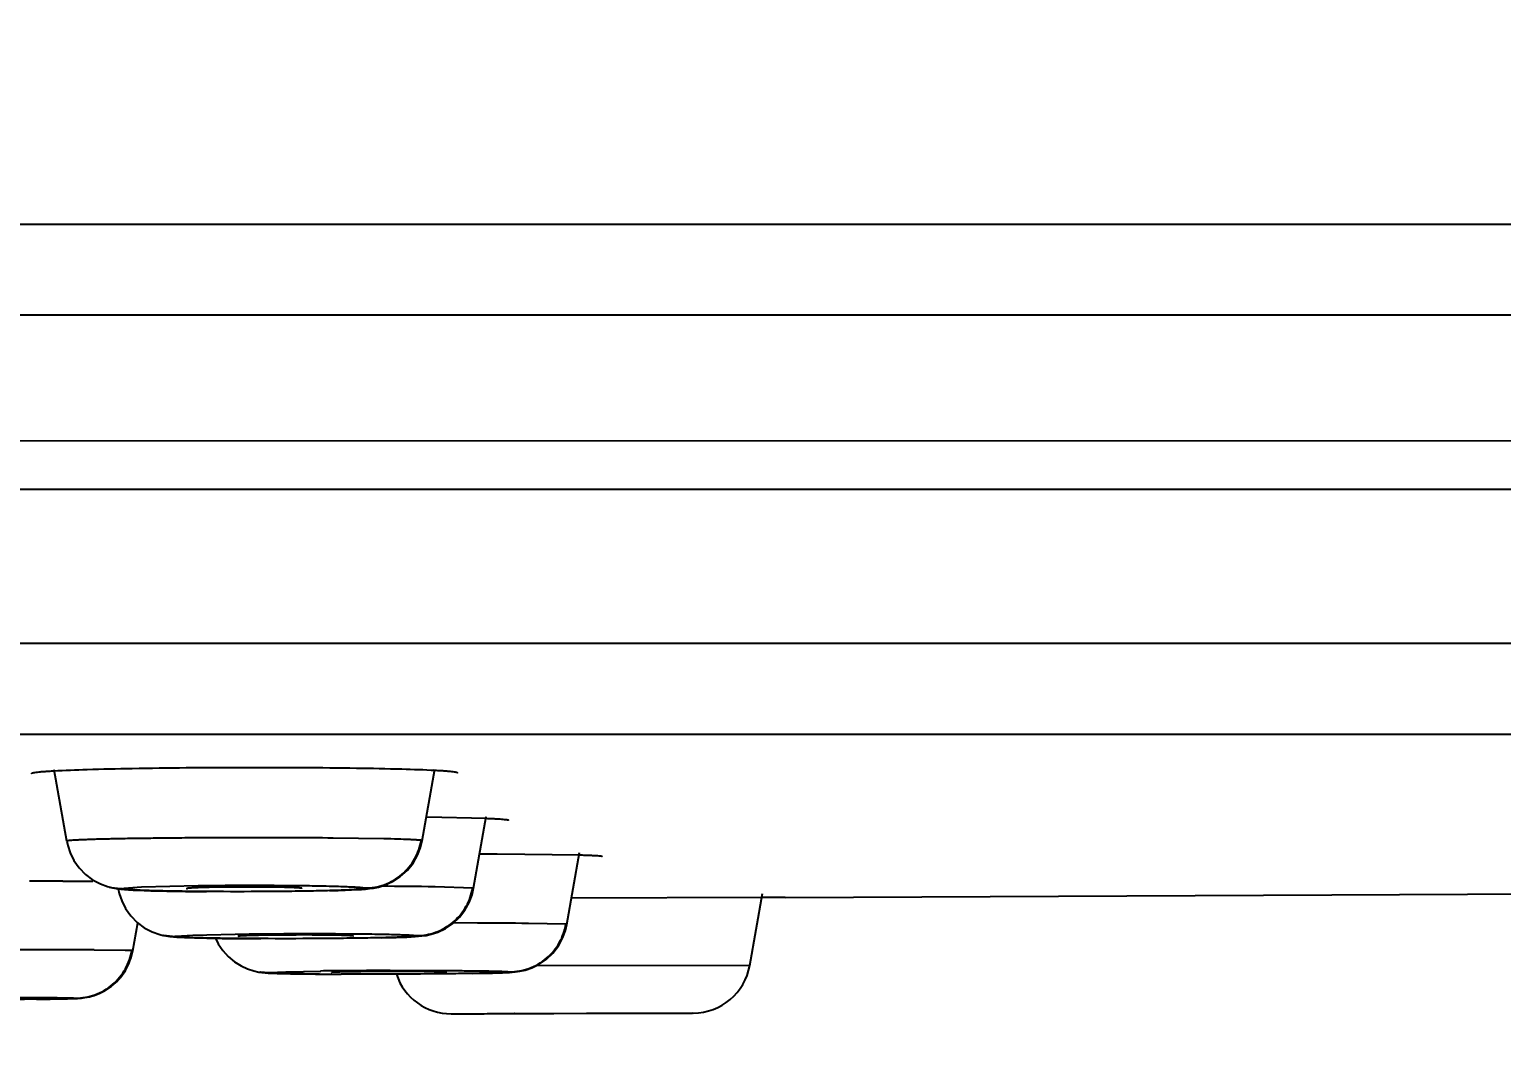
# Model space of a CAD drawing. Header units: millimetres. Extents: x 1236 to 1656, y -100 to 494.
# Drawn here: x 1383.655 to 1386.213, y 390.348 to 392.129 of the extents above; entities that cross this region are included whole.
import ezdxf

# ---------------------------------------------------------------- set-up
doc = ezdxf.new("R2010")
doc.units = ezdxf.units.MM
doc.header["$LTSCALE"] = 0.1
doc.layers.add('DIM', color=3, linetype='Continuous')
doc.styles.get("Standard").update_dxf_attribs({"font": 'arial.ttf'})
doc.dimstyles.new('ISO-25', dxfattribs={"dimtxt": 2.5, "dimasz": 2.5, "dimexe": 1.25, "dimexo": 0.625, "dimtad": 1, "dimlfac": 5, "dimtxsty": 'Standard', "dimcen": 2.5, "dimadec": 0, "dimazin": 0, "dimtfac": 1, "dimtmove": 0, "dimatfit": 3, "dimfxl": 0, "dimarcsym": 0})

# ---------------------------------------------------------------- blocks, each defined once
blk = doc.blocks.new('*D46')
at = {"layer": 'Defpoints', "color": 0}
for p in [(1353.4582, 391.7923), (1406.9365, 391.792), (1406.9365, 381.2448)]:
    blk.add_point(p, dxfattribs=at)
at = {"layer": 'DIM', "color": 0, "lineweight": -2}
for p, q in [((1353.4582, 391.1673), (1353.4582, 379.9948)), ((1406.9365, 391.167), (1406.9365, 379.9948)), ((1355.9582, 381.2448), (1404.4365, 381.2448))]:
    blk.add_line(p, q, dxfattribs=at)
at = {"layer": 'DIM', "color": 0}
for points in [[(1355.9582, 381.6614), (1355.9582, 380.8281), (1353.4582, 381.2448)], [(1404.4365, 381.6614), (1404.4365, 380.8281), (1406.9365, 381.2448)]]:
    blk.add_solid(points, dxfattribs=at)
at = {"layer": 'DIM', "color": 0, "insert": (1399.1948, 383.1462), "char_height": 2.5, "attachment_point": 5}
blk.add_mtext('267.5', dxfattribs=at)
blk = doc.blocks.new('*D55')
at = {"layer": 'Defpoints', "color": 0}
for p in [(1380.1973, 411.5298), (1432.6691, -43.8302), (1441.94, -43.8302)]:
    blk.add_point(p, dxfattribs=at)
at = {"layer": 'DIM', "color": 0, "lineweight": -2}
for p, q in [((1380.8223, 411.5298), (1443.19, 411.5298)), ((1441.94, 409.0298), (1441.94, -41.3302)), ((1433.2941, -43.8302), (1443.19, -43.8302))]:
    blk.add_line(p, q, dxfattribs=at)
at = {"layer": 'DIM', "color": 0}
for points in [[(1441.5233, 409.0298), (1442.3566, 409.0298), (1441.94, 411.5298)], [(1441.5233, -41.3302), (1442.3566, -41.3302), (1441.94, -43.8302)]]:
    blk.add_solid(points, dxfattribs=at)
at = {"layer": 'DIM', "color": 0, "insert": (1439.6762, 183.8498), "char_height": 2.5, "attachment_point": 5, "rotation": 90}
blk.add_mtext('(2280)', dxfattribs=at)

msp = doc.modelspace()

# ---------------------------------------------------------------- linework, layer by layer
for p, q in [((1390.09, 391.7902), (1380.1973, 391.7902)), ((1380.1973, 391.6337), (1389.8853, 391.6328)), ((1389.8708, 391.4143), (1380.1973, 391.4136)), ((1406.512, 391.3297), (1353.8824, 391.3297)), ((1380.1973, 391.0623), (1392.6474, 391.0623)), ((1383.6254, 390.9045), (1383.89, 390.9045)), ((1383.89, 390.9045), (1383.9098, 390.9045)), ((1383.9098, 390.9045), (1383.9368, 390.9045)), ((1383.9368, 390.9045), (1384.0175, 390.9045)), ((1384.0175, 390.9045), (1384.0941, 390.9045)), ((1384.0941, 390.9045), (1384.1797, 390.9045)), ((1384.1797, 390.9045), (1384.2175, 390.9045)), ((1384.2175, 390.9045), (1384.3797, 390.9045)), ((1384.3797, 390.9045), (1384.6503, 390.9045)), ((1384.6503, 390.9045), (1384.6912, 390.9045)), ((1384.6912, 390.9045), (1386.399, 390.9047)), ((1383.7195, 390.7185), (1383.6976, 390.8426)), ((1384.3371, 390.7192), (1384.3591, 390.8438)), ((1384.4489, 390.7576), (1384.345, 390.7601)), ((1384.4265, 390.6365), (1384.4484, 390.7612)), ((1384.2705, 390.7226), (1384.1823, 390.7238)), ((1384.3343, 390.7076), (1384.3371, 390.7192)), ((1384.3371, 390.7192), (1384.3356, 390.7197)), ((1384.3371, 390.7192), (1384.3371, 390.7192)), ((1384.4677, 390.696), (1384.4376, 390.6961)), ((1384.611, 390.694), (1384.4677, 390.696)), ((1384.5886, 390.5737), (1384.6106, 390.6985)), ((1383.8491, 390.6389), (1383.9476, 390.6413)), ((1383.7929, 390.6388), (1383.7926, 390.6389)), ((1383.8194, 390.6366), (1383.8491, 390.6389)), ((1384.1767, 390.6324), (1384.191, 390.6329)), ((1384.4249, 390.6369), (1384.3596, 390.6391)), ((1384.4237, 390.6252), (1384.4264, 390.6365)), ((1384.4264, 390.6365), (1384.4249, 390.6369)), ((1384.9283, 390.6205), (1384.5967, 390.6192)), ((1384.9064, 390.5026), (1384.9284, 390.6276)), ((1384.95, 390.6205), (1384.9283, 390.6205)), ((1384.9678, 390.6206), (1384.95, 390.6205)), ((1384.9678, 390.6206), (1385.9179, 390.625)), ((1385.9179, 390.625), (1386.4846, 390.6282)), ((1383.8343, 390.5281), (1383.8428, 390.5765)), ((1383.8542, 390.568), (1383.868, 390.5608)), ((1384.4334, 390.5762), (1384.3912, 390.5763)), ((1384.587, 390.574), (1384.5216, 390.5756)), ((1384.5861, 390.5632), (1384.5886, 390.5737)), ((1384.5886, 390.5737), (1384.587, 390.574)), ((1383.8877, 390.5546), (1383.8872, 390.5547)), ((1383.9085, 390.5524), (1383.8877, 390.5546)), ((1383.9088, 390.5534), (1383.9383, 390.5553)), ((1383.9383, 390.5553), (1384.0366, 390.5573)), ((1384.267, 390.5506), (1384.2802, 390.5509)), ((1383.821, 390.5287), (1383.7671, 390.5293)), ((1383.8327, 390.5283), (1383.821, 390.5287)), ((1383.8314, 390.5161), (1383.8343, 390.5281)), ((1383.8343, 390.5281), (1383.8327, 390.5283)), ((1384.0559, 390.4906), (1384.0556, 390.4906)), ((1384.0708, 390.4895), (1384.0559, 390.4906)), ((1384.0811, 390.4889), (1384.0708, 390.4896)), ((1384.071, 390.4902), (1384.1003, 390.4916)), ((1384.1587, 390.4875), (1384.0811, 390.4889)), ((1384.1003, 390.4916), (1384.1607, 390.4928)), ((1384.1832, 390.4906), (1384.1797, 390.4902)), ((1384.9047, 390.5026), (1384.5343, 390.5016)), ((1384.9064, 390.5026), (1384.9047, 390.5026)), ((1383.6667, 390.4438), (1383.6905, 390.4441)), ((1383.7349, 390.4453), (1383.7361, 390.4455)), ((1383.7436, 390.4457), (1383.7442, 390.4457)), ((1384.3876, 390.4183), (1384.3887, 390.4184)), ((1384.3886, 390.4186), (1384.4501, 390.4188)), ((1384.3887, 390.4184), (1384.4446, 390.4186)), ((1384.4446, 390.4186), (1384.8072, 390.42)), ((1384.4501, 390.4188), (1384.5297, 390.419)), ((1384.498, 390.4188), (1384.4974, 390.4188)), ((1384.5297, 390.419), (1384.6228, 390.4193)), ((1384.6228, 390.4193), (1384.807, 390.4197)), ((1384.807, 390.4197), (1384.8069, 390.4197))]:
    msp.add_line(p, q)
for points in [[(1383.7195, 390.7185), (1383.7211, 390.7111), (1383.7255, 390.698), (1383.732, 390.6847), (1383.7409, 390.6721), (1383.7519, 390.6607), (1383.7644, 390.6513), (1383.7778, 390.6441), (1383.7902, 390.6395), (1383.7926, 390.6389)], [(1384.299, 390.6568), (1384.3114, 390.6679), (1384.3214, 390.6804), (1384.3291, 390.6939), (1384.3343, 390.7076)], [(1384.191, 390.6329), (1384.2034, 390.6333), (1384.2142, 390.6338), (1384.2234, 390.6342), (1384.2314, 390.6347), (1384.2385, 390.6353), (1384.2453, 390.636), (1384.2525, 390.637), (1384.2611, 390.6388), (1384.2726, 390.6423), (1384.2857, 390.6482), (1384.299, 390.6568)], [(1383.7929, 390.6388), (1383.7962, 390.6379), (1383.8055, 390.6361), (1383.8132, 390.6351), (1383.82, 390.6345), (1383.8268, 390.634), (1383.8347, 390.6336), (1383.8436, 390.6331), (1383.8538, 390.6327)], [(1383.8088, 390.6355), (1383.8105, 390.6278), (1383.8149, 390.6146), (1383.8216, 390.6014), (1383.8305, 390.5888), (1383.8416, 390.5774), (1383.8542, 390.568)], [(1383.8538, 390.6327), (1383.8655, 390.6324), (1383.8786, 390.632)], [(1383.8786, 390.632), (1383.8931, 390.6317), (1383.9089, 390.6314), (1383.9259, 390.6312), (1383.9436, 390.631), (1383.9621, 390.6308)], [(1384.3902, 390.5755), (1384.4017, 390.5864), (1384.4113, 390.5985), (1384.4186, 390.6117), (1384.4237, 390.6252)], [(1384.2802, 390.5509), (1384.2918, 390.5512), (1384.3019, 390.5516), (1384.3106, 390.5519), (1384.3181, 390.5523), (1384.3247, 390.5527), (1384.3305, 390.5532), (1384.3365, 390.5538), (1384.3438, 390.5548), (1384.3528, 390.5568), (1384.3645, 390.5606), (1384.3774, 390.5669), (1384.3902, 390.5755)], [(1383.868, 390.5608), (1383.8809, 390.5562), (1383.8872, 390.5547)], [(1383.8877, 390.5546), (1383.8914, 390.5539), (1383.8988, 390.5528), (1383.905, 390.5522), (1383.9109, 390.5518), (1383.9171, 390.5514), (1383.9242, 390.5511), (1383.9323, 390.5508), (1383.9415, 390.5505), (1383.9518, 390.5502)], [(1383.9518, 390.5502), (1383.9631, 390.55), (1383.9756, 390.5498)], [(1383.9756, 390.5498), (1383.9894, 390.5496), (1384.0043, 390.5494), (1384.0204, 390.5492), (1384.0378, 390.5491), (1384.0563, 390.549)], [(1383.9781, 390.5497), (1383.9826, 390.5402), (1383.9905, 390.5284), (1384.0001, 390.5178), (1384.0109, 390.5088), (1384.0224, 390.5016), (1384.0337, 390.4964), (1384.0443, 390.493), (1384.0533, 390.491), (1384.0559, 390.4906)], [(1384.5529, 390.5132), (1384.5643, 390.524), (1384.5738, 390.5364), (1384.5812, 390.5498), (1384.5861, 390.5632)], [(1383.8045, 390.4728), (1383.8126, 390.4815), (1383.8201, 390.4917), (1383.8264, 390.5032), (1383.8314, 390.5161)], [(1383.814, 390.4832), (1383.8213, 390.4937), (1383.8274, 390.5055), (1383.8321, 390.5185), (1383.8343, 390.5281)], [(1384.0556, 390.4906), (1384.0587, 390.4902), (1384.0643, 390.4896), (1384.0692, 390.4893), (1384.0741, 390.489), (1384.0793, 390.4888), (1384.0853, 390.4886), (1384.092, 390.4884), (1384.0996, 390.4883), (1384.108, 390.4881), (1384.1175, 390.4879), (1384.1279, 390.4878), (1384.1392, 390.4877)], [(1384.4249, 390.4886), (1384.4375, 390.4888), (1384.449, 390.489)], [(1384.449, 390.489), (1384.4593, 390.4893), (1384.4685, 390.4895), (1384.4765, 390.4898), (1384.4831, 390.4901), (1384.4887, 390.4904), (1384.4934, 390.4907), (1384.4988, 390.4912), (1384.5066, 390.4923), (1384.5163, 390.4945), (1384.5279, 390.4985), (1384.5406, 390.5047), (1384.5529, 390.5132)], [(1383.7508, 390.4466), (1383.7583, 390.448), (1383.7671, 390.4505), (1383.7767, 390.4542), (1383.7863, 390.4592), (1383.7957, 390.4654), (1383.8045, 390.4728)], [(1383.7511, 390.4466), (1383.7588, 390.4481), (1383.7679, 390.4507), (1383.7777, 390.4547), (1383.7876, 390.4599), (1383.7971, 390.4665), (1383.8059, 390.4742), (1383.814, 390.4832)], [(1384.1392, 390.4877), (1384.1516, 390.4875), (1384.1648, 390.4874), (1384.1789, 390.4874)], [(1383.6905, 390.4441), (1383.6975, 390.4442), (1383.7102, 390.4444)], [(1383.7102, 390.4444), (1383.7157, 390.4445), (1383.7207, 390.4447), (1383.7251, 390.4448), (1383.7289, 390.4449), (1383.7323, 390.445), (1383.7353, 390.4451), (1383.7382, 390.4453), (1383.7411, 390.4455), (1383.7449, 390.4458)], [(1383.7436, 390.4457), (1383.7449, 390.4458), (1383.7511, 390.4466)]]:
    msp.add_lwpolyline(points)
for centre, radius, start, end in [((1383.6285, 363.7465), 26.9023, 89.82089, 89.94448), ((1383.6522, 370.8215), 19.8272, 89.67544, 89.82534), ((1384.2233, 382.1603), 8.4799, 89.07928, 89.71567), ((1384.3977, 379.2015), 11.3747, 89.37621, 89.82061), ((1383.653, 372.7166), 17.8131, 89.63321, 89.917), ((1384.2827, 381.3332), 9.1604, 90.52682, 90.76351), ((1384.3147, 377.968), 12.5257, 90.15104, 90.53123), ((1384.8079, 390.5197), 0.1, 270.2453, 350.1273), ((1384.2308, 399.9849), 9.4977, 269.56505, 269.7914), ((1384.3872, 390.5186), 0.1, 198.35, 270.1918)]:
    msp.add_arc(centre, radius, start, end)
for points, knots in [([(1384.3597, 390.8412), (1384.3405, 390.8422), (1384.295, 390.8437), (1384.2183, 390.8452), (1384.127, 390.8461), (1384.0282, 390.8463), (1383.9295, 390.8458), (1383.8383, 390.8446), (1383.7616, 390.8429), (1383.7161, 390.8412), (1383.6969, 390.8401)], [0, 0, 0, 0, 0.087219, 0.205956, 0.347168, 0.500058, 0.652942, 0.794136, 0.912841, 1, 1, 1, 1]), ([(1383.6969, 390.8401), (1383.6939, 390.84), (1383.6882, 390.8397), (1383.6804, 390.8391), (1383.6737, 390.8386), (1383.6683, 390.838), (1383.664, 390.8375), (1383.6612, 390.837), (1383.6596, 390.8366), (1383.6588, 390.8363), (1383.6582, 390.8359), (1383.6582, 390.8357)], [0, 0, 0, 0, 0.23037, 0.431413, 0.602352, 0.742825, 0.852587, 0.931487, 0.959405, 0.979769, 1, 1, 1, 1]), ([(1384.3985, 390.8368), (1384.3985, 390.8371), (1384.3979, 390.8374), (1384.3971, 390.8377), (1384.3955, 390.8381), (1384.3927, 390.8386), (1384.3884, 390.8391), (1384.383, 390.8397), (1384.3763, 390.8402), (1384.3684, 390.8407), (1384.3627, 390.841), (1384.3597, 390.8412)], [0, 0, 0, 0, 0.019834, 0.039998, 0.067748, 0.146414, 0.256089, 0.396622, 0.567773, 0.769164, 1, 1, 1, 1]), ([(1384.4878, 390.7542), (1384.4878, 390.7543), (1384.4877, 390.7546), (1384.4869, 390.7548), (1384.4851, 390.7552), (1384.482, 390.7556), (1384.4777, 390.7561), (1384.4722, 390.7565), (1384.4655, 390.7569), (1384.4576, 390.7573), (1384.4519, 390.7575), (1384.4489, 390.7576)], [0, 0, 0, 0, 0.006446, 0.018901, 0.066428, 0.14511, 0.254944, 0.395713, 0.567145, 0.768843, 1, 1, 1, 1]), ([(1384.1823, 390.7238), (1384.1574, 390.7241), (1384.1059, 390.7244), (1384.041, 390.7245), (1383.9878, 390.7244), (1383.9486, 390.7242), (1383.9107, 390.7239), (1383.8747, 390.7235), (1383.8413, 390.7231), (1383.8109, 390.7226), (1383.7879, 390.7221), (1383.7715, 390.7217), (1383.7609, 390.7213), (1383.7514, 390.721), (1383.7432, 390.7207), (1383.7362, 390.7203), (1383.7304, 390.72), (1383.7258, 390.7196), (1383.7228, 390.7193), (1383.7211, 390.7191), (1383.7203, 390.7189), (1383.7198, 390.7187), (1383.7195, 390.7186), (1383.7195, 390.7185)], [0, 0, 0, 0, 0.161178, 0.333688, 0.420471, 0.505679, 0.587997, 0.666122, 0.73879, 0.804775, 0.862613, 0.888048, 0.911028, 0.931472, 0.949321, 0.96454, 0.977095, 0.986944, 0.994043, 0.99655, 0.99836, 0.999483, 1, 1, 1, 1]), ([(1384.2379, 390.6371), (1384.249, 390.6371), (1384.2722, 390.6412), (1384.303, 390.659), (1384.3257, 390.6865), (1384.3337, 390.7087), (1384.3356, 390.7197)], [0, 0, 0, 0, 0.24176, 0.499328, 0.757303, 1, 1, 1, 1]), ([(1384.3356, 390.7197), (1384.3346, 390.7199), (1384.3321, 390.7202), (1384.3276, 390.7205), (1384.3215, 390.7209), (1384.3105, 390.7214), (1384.2933, 390.722), (1384.2787, 390.7224), (1384.2705, 390.7226)], [0, 0, 0, 0, 0.046215, 0.116573, 0.21026, 0.326442, 0.623073, 1, 1, 1, 1]), ([(1384.65, 390.6916), (1384.6501, 390.6917), (1384.6498, 390.6918), (1384.6494, 390.6919), (1384.6486, 390.6921), (1384.647, 390.6923), (1384.6441, 390.6926), (1384.6398, 390.6929), (1384.6343, 390.6932), (1384.6276, 390.6935), (1384.6197, 390.6938), (1384.614, 390.6939), (1384.611, 390.694)], [0, 0, 0, 0, 0.005301, 0.017382, 0.037174, 0.064806, 0.143617, 0.253682, 0.394735, 0.566476, 0.768504, 1, 1, 1, 1]), ([(1383.9476, 390.6413), (1383.9633, 390.6415), (1383.9953, 390.6418), (1384.0433, 390.6419), (1384.0906, 390.6417), (1384.1345, 390.6413), (1384.1679, 390.6407), (1384.1912, 390.6401), (1384.2054, 390.6396), (1384.2171, 390.639), (1384.2262, 390.6385), (1384.2329, 390.6379), (1384.2365, 390.6374), (1384.2379, 390.6371)], [0, 0, 0, 0, 0.162112, 0.330687, 0.496376, 0.650298, 0.78441, 0.841546, 0.890741, 0.931081, 0.962473, 0.985308, 1, 1, 1, 1]), ([(1383.8191, 390.6353), (1383.8169, 390.6353), (1383.8081, 390.6356), (1383.7993, 390.6371), (1383.7929, 390.6388)], [0, 0, 0, 0, 0.249126, 1, 1, 1, 1]), ([(1383.8191, 390.6354), (1383.8189, 390.6354), (1383.8186, 390.6355), (1383.8183, 390.6356), (1383.8181, 390.6358), (1383.8181, 390.636), (1383.8182, 390.6362), (1383.8187, 390.6364), (1383.8191, 390.6365), (1383.8194, 390.6366)], [0, 0, 0, 0, 0.179733, 0.309005, 0.392594, 0.447611, 0.517086, 0.628672, 1, 1, 1, 1]), ([(1383.9439, 390.631), (1383.9281, 390.6312), (1383.9054, 390.6315), (1383.8768, 390.6321), (1383.8591, 390.6326), (1383.8445, 390.6332), (1383.8332, 390.6339), (1383.8251, 390.6345), (1383.8207, 390.635), (1383.8191, 390.6354)], [0, 0, 0, 0, 0.380347, 0.544696, 0.687262, 0.80463, 0.895035, 0.959649, 1, 1, 1, 1]), ([(1384.1279, 390.6365), (1384.1276, 390.6367), (1384.1264, 390.6368), (1384.1243, 390.6371), (1384.1213, 390.6373), (1384.1157, 390.6376), (1384.1067, 390.6379), (1384.0938, 390.6383), (1384.0786, 390.6385), (1384.0551, 390.6388), (1384.0305, 390.6388), (1384.0056, 390.6387), (1383.9877, 390.6385), (1383.9713, 390.6383), (1383.9589, 390.638), (1383.9501, 390.6377), (1383.9445, 390.6375), (1383.9397, 390.6373), (1383.9358, 390.637), (1383.9326, 390.6368), (1383.9306, 390.6366), (1383.9294, 390.6364), (1383.9288, 390.6363), (1383.9284, 390.6362), (1383.9282, 390.6361), (1383.9282, 390.636)], [0, 0, 0, 0, 0.006183, 0.016854, 0.031893, 0.051157, 0.101761, 0.166949, 0.244153, 0.330683, 0.518823, 0.613525, 0.704096, 0.787153, 0.859668, 0.891183, 0.919124, 0.943185, 0.963141, 0.978876, 0.990288, 0.994345, 0.997293, 0.999143, 1, 1, 1, 1]), ([(1383.9282, 390.636), (1383.9282, 390.636), (1383.9283, 390.6359), (1383.9284, 390.6358), (1383.9286, 390.6358)], [0, 0, 0, 0, 0.146294, 1, 1, 1, 1]), ([(1384.2375, 390.6359), (1384.236, 390.6357), (1384.2321, 390.6352), (1384.225, 390.6346), (1384.2155, 390.634), (1384.1978, 390.6331), (1384.1701, 390.6323), (1384.1314, 390.6315), (1384.087, 390.6309), (1384.0239, 390.6306), (1383.9759, 390.6307), (1383.9439, 390.631)], [0, 0, 0, 0, 0.015957, 0.039889, 0.072222, 0.113365, 0.220909, 0.355504, 0.509049, 0.673596, 1, 1, 1, 1]), ([(1384.1282, 390.6363), (1384.1282, 390.6363), (1384.1282, 390.6365), (1384.128, 390.6365), (1384.1279, 390.6365)], [0, 0, 0, 0, 0.146323, 1, 1, 1, 1]), ([(1384.2379, 390.6371), (1384.238, 390.6371), (1384.2383, 390.637), (1384.2386, 390.6369), (1384.2388, 390.6367), (1384.2389, 390.6365), (1384.2387, 390.6364), (1384.2383, 390.6361), (1384.2378, 390.636), (1384.2375, 390.6359)], [0, 0, 0, 0, 0.179849, 0.30907, 0.392621, 0.447643, 0.517097, 0.628725, 1, 1, 1, 1]), ([(1384.3272, 390.5543), (1384.3383, 390.5543), (1384.3615, 390.5584), (1384.3924, 390.5762), (1384.415, 390.6037), (1384.423, 390.6259), (1384.4249, 390.6369)], [0, 0, 0, 0, 0.241745, 0.499284, 0.757254, 1, 1, 1, 1]), ([(1384.4894, 390.4914), (1384.5005, 390.4915), (1384.5237, 390.4955), (1384.5545, 390.5133), (1384.5772, 390.5408), (1384.5851, 390.563), (1384.587, 390.574)], [0, 0, 0, 0, 0.241735, 0.499247, 0.757212, 1, 1, 1, 1]), ([(1383.9085, 390.5525), (1383.9083, 390.5525), (1383.9081, 390.5526), (1383.9077, 390.5527), (1383.9075, 390.5528), (1383.9074, 390.553), (1383.9076, 390.5531), (1383.908, 390.5533), (1383.9085, 390.5533), (1383.9088, 390.5534)], [0, 0, 0, 0, 0.189001, 0.323622, 0.407225, 0.454184, 0.515535, 0.623876, 1, 1, 1, 1]), ([(1384.0336, 390.5492), (1384.0178, 390.5493), (1383.9951, 390.5495), (1383.9664, 390.55), (1383.9487, 390.5504), (1383.9341, 390.5508), (1383.9227, 390.5513), (1383.9145, 390.5518), (1383.9102, 390.5522), (1383.9085, 390.5525)], [0, 0, 0, 0, 0.37998, 0.544249, 0.686804, 0.80423, 0.89475, 0.959513, 1, 1, 1, 1]), ([(1384.2172, 390.5537), (1384.2168, 390.5538), (1384.2156, 390.554), (1384.2135, 390.5542), (1384.2104, 390.5543), (1384.2047, 390.5546), (1384.1957, 390.5548), (1384.1828, 390.5551), (1384.1675, 390.5553), (1384.1504, 390.5554), (1384.1322, 390.5554), (1384.1133, 390.5554), (1384.0947, 390.5553), (1384.0769, 390.5552), (1384.0628, 390.555), (1384.0525, 390.5548), (1384.0456, 390.5546), (1384.0393, 390.5545), (1384.0338, 390.5543), (1384.029, 390.5541), (1384.025, 390.5539), (1384.0219, 390.5537), (1384.0198, 390.5536), (1384.0187, 390.5534), (1384.0181, 390.5533), (1384.0177, 390.5532), (1384.0175, 390.5532), (1384.0175, 390.5531)], [0, 0, 0, 0, 0.006389, 0.017274, 0.032518, 0.051973, 0.102895, 0.168305, 0.245636, 0.332204, 0.424872, 0.520197, 0.614742, 0.705125, 0.787981, 0.825616, 0.860299, 0.891723, 0.91958, 0.943565, 0.963454, 0.979131, 0.990488, 0.994517, 0.997432, 0.999236, 1, 1, 1, 1]), ([(1384.0175, 390.5531), (1384.0175, 390.5531), (1384.0177, 390.553), (1384.0178, 390.553), (1384.0179, 390.5529)], [0, 0, 0, 0, 0.312207, 1, 1, 1, 1]), ([(1384.3269, 390.5534), (1384.3254, 390.5532), (1384.3216, 390.5528), (1384.3146, 390.5523), (1384.3051, 390.5518), (1384.2874, 390.5511), (1384.2597, 390.5504), (1384.2211, 390.5498), (1384.1768, 390.5493), (1384.1137, 390.5489), (1384.0656, 390.549), (1384.0336, 390.5492)], [0, 0, 0, 0, 0.015774, 0.039556, 0.071767, 0.112814, 0.220239, 0.354808, 0.508415, 0.673107, 1, 1, 1, 1]), ([(1384.0366, 390.5573), (1384.0686, 390.5576), (1384.1167, 390.5579), (1384.1796, 390.5578), (1384.2236, 390.5575), (1384.2618, 390.557), (1384.289, 390.5564), (1384.3063, 390.5558), (1384.3155, 390.5554), (1384.3222, 390.5549), (1384.3258, 390.5545), (1384.3272, 390.5543)], [0, 0, 0, 0, 0.330308, 0.495911, 0.649818, 0.783985, 0.890431, 0.930848, 0.962324, 0.985242, 1, 1, 1, 1]), ([(1384.2175, 390.5536), (1384.2175, 390.5536), (1384.2174, 390.5537), (1384.2173, 390.5537), (1384.2172, 390.5537)], [0, 0, 0, 0, 0.312028, 1, 1, 1, 1]), ([(1384.3272, 390.5543), (1384.3274, 390.5543), (1384.3276, 390.5542), (1384.328, 390.5541), (1384.3282, 390.554), (1384.3283, 390.5538), (1384.3281, 390.5537), (1384.3277, 390.5535), (1384.3273, 390.5534), (1384.3269, 390.5534)], [0, 0, 0, 0, 0.189122, 0.323684, 0.40724, 0.45421, 0.515538, 0.623928, 1, 1, 1, 1]), ([(1383.6788, 390.5296), (1383.654, 390.5297), (1383.6026, 390.5297), (1383.5378, 390.5297), (1383.4847, 390.5296), (1383.4455, 390.5294), (1383.4077, 390.5293), (1383.3718, 390.5291), (1383.3384, 390.5289), (1383.3081, 390.5286), (1383.2851, 390.5284), (1383.2688, 390.5282), (1383.2582, 390.5281), (1383.2487, 390.528), (1383.2404, 390.5278), (1383.2334, 390.5277), (1383.2283, 390.5276), (1383.2249, 390.5275), (1383.2227, 390.5274), (1383.2209, 390.5274), (1383.2194, 390.5273), (1383.2183, 390.5272), (1383.2175, 390.5272), (1383.2169, 390.5271), (1383.2167, 390.5271), (1383.2167, 390.527), (1383.2167, 390.527)], [0, 0, 0, 0, 0.161279, 0.333803, 0.42057, 0.505748, 0.588028, 0.666116, 0.73875, 0.804715, 0.862564, 0.888012, 0.911008, 0.931471, 0.949341, 0.964583, 0.977162, 0.982441, 0.987037, 0.990946, 0.994162, 0.996677, 0.998488, 0.99959, 0.999878, 1, 1, 1, 1]), ([(1383.735, 390.4457), (1383.7462, 390.4457), (1383.7693, 390.4498), (1383.8002, 390.4676), (1383.8228, 390.4951), (1383.8307, 390.5173), (1383.8327, 390.5283)], [0, 0, 0, 0, 0.241722, 0.499218, 0.757185, 1, 1, 1, 1]), ([(1384.0708, 390.4896), (1384.0706, 390.4896), (1384.0703, 390.4896), (1384.07, 390.4897), (1384.0698, 390.4898), (1384.0697, 390.4899), (1384.0699, 390.49), (1384.0702, 390.4901), (1384.0707, 390.4902), (1384.071, 390.4902)], [0, 0, 0, 0, 0.198557, 0.339222, 0.424039, 0.46302, 0.515507, 0.620292, 1, 1, 1, 1]), ([(1384.1797, 390.4902), (1384.1797, 390.4901), (1384.1799, 390.4901), (1384.18, 390.4901), (1384.1801, 390.49)], [0, 0, 0, 0, 0.284233, 1, 1, 1, 1]), ([(1384.3793, 390.4909), (1384.3789, 390.491), (1384.3779, 390.491), (1384.3749, 390.4912), (1384.3693, 390.4914), (1384.3607, 390.4916), (1384.3496, 390.4918), (1384.3364, 390.4919), (1384.3158, 390.492), (1384.2881, 390.492), (1384.255, 390.4919), (1384.2248, 390.4916), (1384.2013, 390.4912), (1384.1881, 390.4909), (1384.1832, 390.4906)], [0, 0, 0, 0, 0.005957, 0.015738, 0.046312, 0.090768, 0.14793, 0.215904, 0.292646, 0.463254, 0.639163, 0.799409, 0.924718, 1, 1, 1, 1]), ([(1384.4892, 390.4908), (1384.4877, 390.4906), (1384.4839, 390.4903), (1384.4729, 390.4897), (1384.453, 390.4891), (1384.4222, 390.4885), (1384.3836, 390.488), (1384.3394, 390.4876), (1384.2763, 390.4872), (1384.2282, 390.4872), (1384.1962, 390.4873)], [0, 0, 0, 0, 0.015604, 0.039243, 0.112288, 0.219595, 0.354135, 0.507799, 0.672629, 1, 1, 1, 1]), ([(1384.2816, 390.4937), (1384.3067, 390.4938), (1384.3431, 390.4938), (1384.3898, 390.4936), (1384.4202, 390.4933), (1384.4458, 390.493), (1384.4657, 390.4926), (1384.4796, 390.4921), (1384.4868, 390.4917), (1384.4894, 390.4914)], [0, 0, 0, 0, 0.36122, 0.526483, 0.674284, 0.799261, 0.896116, 0.962449, 1, 1, 1, 1]), ([(1384.3797, 390.4908), (1384.3797, 390.4908), (1384.3795, 390.4909), (1384.3794, 390.4909), (1384.3793, 390.4909)], [0, 0, 0, 0, 0.283745, 1, 1, 1, 1]), ([(1384.4894, 390.4914), (1384.4896, 390.4914), (1384.4899, 390.4914), (1384.4902, 390.4913), (1384.4904, 390.4912), (1384.4905, 390.4911), (1384.4903, 390.491), (1384.4899, 390.4909), (1384.4895, 390.4908), (1384.4892, 390.4908)], [0, 0, 0, 0, 0.198682, 0.339281, 0.424043, 0.46304, 0.515503, 0.620343, 1, 1, 1, 1]), ([(1383.7349, 390.4453), (1383.7311, 390.445), (1383.7202, 390.4447), (1383.6988, 390.4442), (1383.6681, 390.4438), (1383.6296, 390.4434), (1383.5853, 390.4431), (1383.5223, 390.4429), (1383.4742, 390.4428), (1383.4422, 390.4429)], [0, 0, 0, 0, 0.038955, 0.111799, 0.218991, 0.3535, 0.507215, 0.672174, 1, 1, 1, 1]), ([(1383.4438, 390.4466), (1383.4758, 390.4468), (1383.5239, 390.447), (1383.5868, 390.4471), (1383.6309, 390.447), (1383.6692, 390.4469), (1383.6996, 390.4466), (1383.7192, 390.4463), (1383.7299, 390.446), (1383.7336, 390.4458), (1383.735, 390.4457)], [0, 0, 0, 0, 0.329517, 0.494926, 0.648785, 0.783048, 0.889724, 0.961958, 0.985065, 1, 1, 1, 1])]:
    msp.add_open_spline(points, degree=3, knots=knots)
msp.add_open_spline([(1383.8089, 390.6356), (1383.8089, 390.6356), (1383.8088, 390.6356), (1383.8088, 390.6355)], degree=3)

# ---------------------------------------------------------------- dimensions: what is measured, and where the dimension line sits
at = {"layer": 'DIM'}
dim = msp.add_linear_dim(base=(1441.94, -43.8302), p1=(1380.1973, 411.5298), p2=(1432.6691, -43.8302), angle=90, text='(2280)', dimstyle='ISO-25', dxfattribs=at)
dim.commit()
dim.dimension.update_dxf_attribs({"geometry": '*D55', "text_midpoint": (1439.6762, 183.8498)})
dim = msp.add_linear_dim(base=(1406.9365, 381.2448), p1=(1353.4582, 391.7923), p2=(1406.9365, 391.792), text='267.5', dimstyle='ISO-25', dxfattribs=at)
dim.commit()
dim.dimension.update_dxf_attribs({"geometry": '*D46', "text_midpoint": (1399.1948, 381.2448), "dimtype": 160})

doc.saveas('drawing.dxf')
